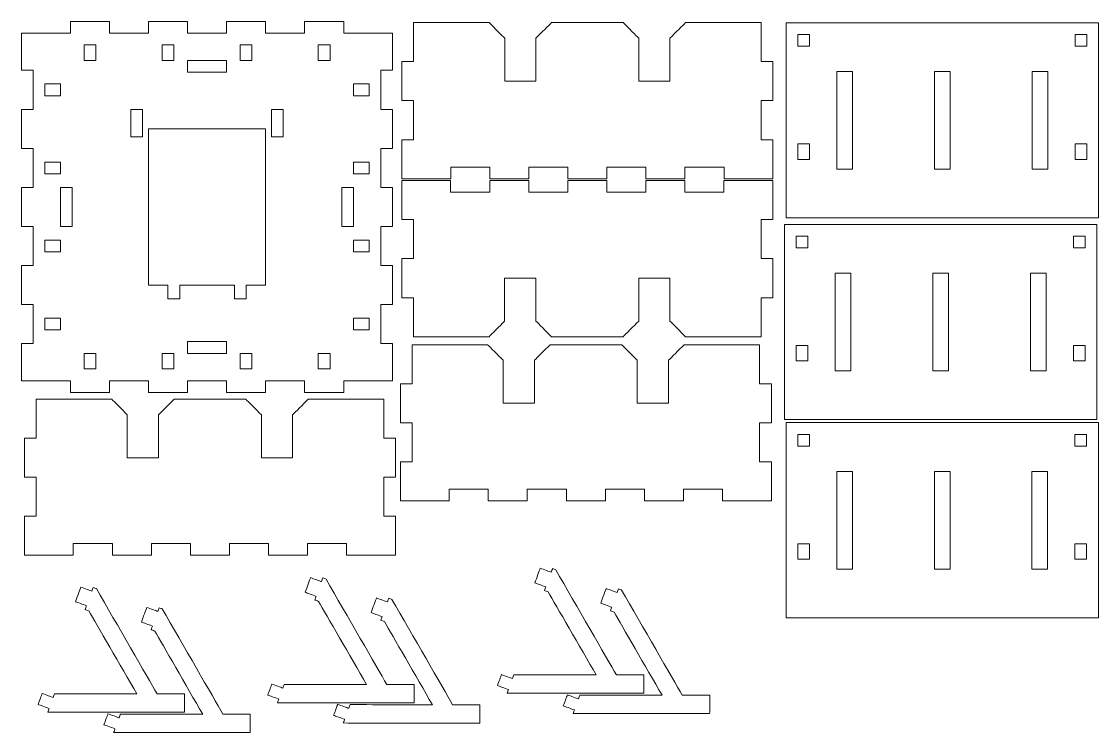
# Model space of a CAD drawing. Header units: millimetres. Extents: x -5059 to 5976, y -2595 to 3315.
# Drawn here: x -1082 to -530, y -854 to -490 of the extents above; entities that cross this region are included whole.
import ezdxf

# ---------------------------------------------------------------- set-up
doc = ezdxf.new("R2010")
doc.units = ezdxf.units.MM
doc.header["$MEASUREMENT"] = 0
doc.layers.add('Layer 1', color=7, linetype='Continuous')

msp = doc.modelspace()

# ---------------------------------------------------------------- linework, layer by layer
at = {"layer": 'Layer 1', "color": 18, "lineweight": 9}
for points in [[(-1056.7244, -495.8137), (-1056.7244, -493.8137), (-1056.7244, -490.8137), (-1056.7244, -489.8137)], [(-1036.7244, -489.8137), (-1043.3911, -489.8137), (-1053.3911, -489.8137), (-1056.7244, -489.8137)], [(-1036.7244, -489.8137), (-1036.7244, -491.8137), (-1036.7244, -494.8137), (-1036.7244, -495.8137)], [(-1016.7244, -495.8137), (-1016.7244, -493.8137), (-1016.7244, -490.8137), (-1016.7244, -489.8137)], [(-996.7244, -489.8137), (-1003.3911, -489.8137), (-1013.3911, -489.8137), (-1016.7244, -489.8137)], [(-996.7244, -489.8137), (-996.7244, -491.8137), (-996.7244, -494.8137), (-996.7244, -495.8137)], [(-976.7244, -495.8137), (-976.7244, -493.8137), (-976.7244, -490.8137), (-976.7244, -489.8137)], [(-956.7244, -489.8137), (-963.3911, -489.8137), (-973.3911, -489.8137), (-976.7244, -489.8137)], [(-956.7244, -489.8137), (-956.7244, -491.8137), (-956.7244, -494.8137), (-956.7244, -495.8137)], [(-936.7244, -495.8137), (-936.7244, -493.8137), (-936.7244, -490.8137), (-936.7244, -489.8137)], [(-916.7244, -489.8137), (-923.3911, -489.8137), (-933.3911, -489.8137), (-936.7244, -489.8137)], [(-916.7244, -489.8137), (-916.7244, -491.8137), (-916.7244, -494.8137), (-916.7244, -495.8137)], [(-880.9182, -510.3524), (-880.9182, -503.6857), (-880.9182, -493.6857), (-880.9182, -490.3524)], [(-880.9182, -490.3524), (-868.0293, -490.3524), (-848.696, -490.3524), (-842.2516, -490.3524)], [(-842.2516, -490.3524), (-839.5849, -493.0191), (-835.5849, -497.0191), (-834.2516, -498.3524)], [(-818.2516, -498.3524), (-815.5849, -495.6857), (-811.5849, -491.6857), (-810.2516, -490.3524)], [(-810.2516, -490.3524), (-798.0293, -490.3524), (-779.696, -490.3524), (-773.5849, -490.3524)], [(-773.5849, -490.3524), (-770.9182, -493.0191), (-766.9182, -497.0191), (-765.5849, -498.3524)], [(-749.5849, -498.3524), (-746.9182, -495.6857), (-742.9182, -491.6857), (-741.5849, -490.3524)], [(-741.5849, -490.3524), (-728.696, -490.3524), (-709.3627, -490.3524), (-702.9182, -490.3524)], [(-702.9182, -490.3524), (-702.9182, -497.0191), (-702.9182, -507.0191), (-702.9182, -510.3524)], [(-690.1176, -490.4278), (-636.7843, -490.4278), (-556.7843, -490.4278), (-530.1176, -490.4278)], [(-690.1176, -590.4278), (-690.1176, -557.0945), (-690.1176, -507.0945), (-690.1176, -490.4278)], [(-530.1176, -490.4278), (-530.1176, -523.7612), (-530.1176, -573.7612), (-530.1176, -590.4278)], [(-1081.7244, -495.8137), (-1073.3911, -495.8137), (-1060.8911, -495.8137), (-1056.7244, -495.8137)], [(-1081.7244, -514.8137), (-1081.7244, -508.4804), (-1081.7244, -498.9804), (-1081.7244, -495.8137)], [(-1036.7244, -495.8137), (-1030.0577, -495.8137), (-1020.0577, -495.8137), (-1016.7244, -495.8137)], [(-996.7244, -495.8137), (-990.0577, -495.8137), (-980.0577, -495.8137), (-976.7244, -495.8137)], [(-956.7244, -495.8137), (-950.0577, -495.8137), (-940.0577, -495.8137), (-936.7244, -495.8137)], [(-916.7244, -495.8137), (-908.3911, -495.8137), (-895.8911, -495.8137), (-891.7244, -495.8137)], [(-891.7244, -495.8137), (-891.7244, -502.147), (-891.7244, -511.647), (-891.7244, -514.8137)], [(-678.1176, -496.4278), (-680.1176, -496.4278), (-683.1176, -496.4278), (-684.1176, -496.4278)], [(-684.1176, -496.4278), (-684.1176, -498.4278), (-684.1176, -501.4278), (-684.1176, -502.4278)], [(-678.1176, -502.4278), (-678.1176, -500.4278), (-678.1176, -497.4278), (-678.1176, -496.4278)], [(-542.1176, -496.4278), (-542.1176, -498.4278), (-542.1176, -501.4278), (-542.1176, -502.4278)], [(-536.1176, -496.4278), (-538.1176, -496.4278), (-541.1176, -496.4278), (-542.1176, -496.4278)], [(-536.1176, -502.4278), (-536.1176, -500.4278), (-536.1176, -497.4278), (-536.1176, -496.4278)], [(-1043.7244, -501.8137), (-1045.7244, -501.8137), (-1048.7244, -501.8137), (-1049.7244, -501.8137)], [(-1049.7244, -501.8137), (-1049.7244, -504.4804), (-1049.7244, -508.4804), (-1049.7244, -509.8137)], [(-1043.7244, -509.8137), (-1043.7244, -507.147), (-1043.7244, -503.147), (-1043.7244, -501.8137)], [(-1003.7244, -501.8137), (-1005.7244, -501.8137), (-1008.7244, -501.8137), (-1009.7244, -501.8137)], [(-1009.7244, -501.8137), (-1009.7244, -504.4804), (-1009.7244, -508.4804), (-1009.7244, -509.8137)], [(-1003.7244, -509.8137), (-1003.7244, -507.147), (-1003.7244, -503.147), (-1003.7244, -501.8137)], [(-963.7244, -501.8137), (-965.7244, -501.8137), (-968.7244, -501.8137), (-969.7244, -501.8137)], [(-969.7244, -501.8137), (-969.7244, -504.4804), (-969.7244, -508.4804), (-969.7244, -509.8137)], [(-963.7244, -509.8137), (-963.7244, -507.147), (-963.7244, -503.147), (-963.7244, -501.8137)], [(-923.7244, -501.8137), (-925.7244, -501.8137), (-928.7244, -501.8137), (-929.7244, -501.8137)], [(-929.7244, -501.8137), (-929.7244, -504.4804), (-929.7244, -508.4804), (-929.7244, -509.8137)], [(-923.7244, -509.8137), (-923.7244, -507.147), (-923.7244, -503.147), (-923.7244, -501.8137)], [(-834.2516, -498.3524), (-834.2516, -505.6857), (-834.2516, -516.6857), (-834.2516, -520.3524)], [(-818.2516, -520.3524), (-818.2516, -513.0191), (-818.2516, -502.0191), (-818.2516, -498.3524)], [(-765.5849, -498.3524), (-765.5849, -505.6857), (-765.5849, -516.6857), (-765.5849, -520.3524)], [(-749.5849, -520.3524), (-749.5849, -513.0191), (-749.5849, -502.0191), (-749.5849, -498.3524)], [(-684.1176, -502.4278), (-682.1176, -502.4278), (-679.1176, -502.4278), (-678.1176, -502.4278)], [(-542.1176, -502.4278), (-540.1176, -502.4278), (-537.1176, -502.4278), (-536.1176, -502.4278)], [(-1049.7244, -509.8137), (-1047.7244, -509.8137), (-1044.7244, -509.8137), (-1043.7244, -509.8137)], [(-1009.7244, -509.8137), (-1007.7244, -509.8137), (-1004.7244, -509.8137), (-1003.7244, -509.8137)], [(-996.7244, -509.8137), (-996.7244, -511.8137), (-996.7244, -514.8137), (-996.7244, -515.8137)], [(-976.7244, -509.8137), (-983.3911, -509.8137), (-993.3911, -509.8137), (-996.7244, -509.8137)], [(-976.7244, -515.8137), (-976.7244, -513.8137), (-976.7244, -510.8137), (-976.7244, -509.8137)], [(-969.7244, -509.8137), (-967.7244, -509.8137), (-964.7244, -509.8137), (-963.7244, -509.8137)], [(-929.7244, -509.8137), (-927.7244, -509.8137), (-924.7244, -509.8137), (-923.7244, -509.8137)], [(-886.9182, -510.3524), (-884.9182, -510.3524), (-881.9182, -510.3524), (-880.9182, -510.3524)], [(-886.9182, -510.3524), (-886.9182, -517.0191), (-886.9182, -527.0191), (-886.9182, -530.3524)], [(-702.9182, -510.3524), (-700.9182, -510.3524), (-697.9182, -510.3524), (-696.9182, -510.3524)], [(-696.9182, -510.3524), (-696.9182, -517.0191), (-696.9182, -527.0191), (-696.9182, -530.3524)], [(-1075.7244, -514.8137), (-1077.7244, -514.8137), (-1080.7244, -514.8137), (-1081.7244, -514.8137)], [(-1075.7244, -534.8137), (-1075.7244, -528.147), (-1075.7244, -518.147), (-1075.7244, -514.8137)], [(-996.7244, -515.8137), (-990.0577, -515.8137), (-980.0577, -515.8137), (-976.7244, -515.8137)], [(-891.7244, -514.8137), (-893.7244, -514.8137), (-896.7244, -514.8137), (-897.7244, -514.8137)], [(-897.7244, -514.8137), (-897.7244, -521.4804), (-897.7244, -531.4804), (-897.7244, -534.8137)], [(-656.1176, -515.4278), (-658.7843, -515.4278), (-662.7843, -515.4278), (-664.1176, -515.4278)], [(-664.1176, -515.4278), (-664.1176, -532.0945), (-664.1176, -557.0945), (-664.1176, -565.4278)], [(-656.1176, -565.4278), (-656.1176, -548.7612), (-656.1176, -523.7612), (-656.1176, -515.4278)], [(-606.1176, -515.4278), (-608.7843, -515.4278), (-612.7843, -515.4278), (-614.1176, -515.4278)], [(-614.1176, -515.4278), (-614.1176, -532.0945), (-614.1176, -557.0945), (-614.1176, -565.4278)], [(-606.1176, -565.4278), (-606.1176, -548.7612), (-606.1176, -523.7612), (-606.1176, -515.4278)], [(-556.1176, -515.4278), (-558.7843, -515.4278), (-562.7843, -515.4278), (-564.1176, -515.4278)], [(-564.1176, -515.4278), (-564.1176, -532.0945), (-564.1176, -557.0945), (-564.1176, -565.4278)], [(-556.1176, -565.4278), (-556.1176, -548.7612), (-556.1176, -523.7612), (-556.1176, -515.4278)], [(-1061.7244, -521.8137), (-1064.3911, -521.8137), (-1068.3911, -521.8137), (-1069.7244, -521.8137)], [(-1069.7244, -521.8137), (-1069.7244, -523.8137), (-1069.7244, -526.8137), (-1069.7244, -527.8137)], [(-1061.7244, -527.8137), (-1061.7244, -525.8137), (-1061.7244, -522.8137), (-1061.7244, -521.8137)], [(-903.7244, -521.8137), (-906.3911, -521.8137), (-910.3911, -521.8137), (-911.7244, -521.8137)], [(-911.7244, -521.8137), (-911.7244, -523.8137), (-911.7244, -526.8137), (-911.7244, -527.8137)], [(-903.7244, -527.8137), (-903.7244, -525.8137), (-903.7244, -522.8137), (-903.7244, -521.8137)], [(-834.2516, -520.3524), (-828.9182, -520.3524), (-820.9182, -520.3524), (-818.2516, -520.3524)], [(-765.5849, -520.3524), (-760.2516, -520.3524), (-752.2516, -520.3524), (-749.5849, -520.3524)], [(-1069.7244, -527.8137), (-1067.0577, -527.8137), (-1063.0577, -527.8137), (-1061.7244, -527.8137)], [(-911.7244, -527.8137), (-909.0577, -527.8137), (-905.0577, -527.8137), (-903.7244, -527.8137)], [(-1081.7244, -534.8137), (-1079.7244, -534.8137), (-1076.7244, -534.8137), (-1075.7244, -534.8137)], [(-1081.7244, -534.8137), (-1081.7244, -541.4804), (-1081.7244, -551.4804), (-1081.7244, -554.8137)], [(-1025.7244, -534.8137), (-1025.7244, -539.4804), (-1025.7244, -546.4804), (-1025.7244, -548.8137)], [(-1019.7244, -534.8137), (-1021.7244, -534.8137), (-1024.7244, -534.8137), (-1025.7244, -534.8137)], [(-1019.7244, -548.8137), (-1019.7244, -544.147), (-1019.7244, -537.147), (-1019.7244, -534.8137)], [(-953.7244, -534.8137), (-953.7244, -539.4804), (-953.7244, -546.4804), (-953.7244, -548.8137)], [(-947.7244, -534.8137), (-949.7244, -534.8137), (-952.7244, -534.8137), (-953.7244, -534.8137)], [(-947.7244, -548.8137), (-947.7244, -544.147), (-947.7244, -537.147), (-947.7244, -534.8137)], [(-897.7244, -534.8137), (-895.7244, -534.8137), (-892.7244, -534.8137), (-891.7244, -534.8137)], [(-891.7244, -554.8137), (-891.7244, -548.147), (-891.7244, -538.147), (-891.7244, -534.8137)], [(-880.9182, -530.3524), (-882.9182, -530.3524), (-885.9182, -530.3524), (-886.9182, -530.3524)], [(-880.9182, -550.3524), (-880.9182, -543.6857), (-880.9182, -533.6857), (-880.9182, -530.3524)], [(-702.9182, -530.3524), (-702.9182, -537.0191), (-702.9182, -547.0191), (-702.9182, -550.3524)], [(-696.9182, -530.3524), (-698.9182, -530.3524), (-701.9182, -530.3524), (-702.9182, -530.3524)], [(-1016.7244, -544.8137), (-1016.7244, -571.4804), (-1016.7244, -611.4804), (-1016.7244, -624.8137)], [(-956.7244, -544.8137), (-976.7244, -544.8137), (-1006.7244, -544.8137), (-1016.7244, -544.8137)], [(-956.7244, -624.8137), (-956.7244, -598.147), (-956.7244, -558.147), (-956.7244, -544.8137)], [(-1025.7244, -548.8137), (-1023.7244, -548.8137), (-1020.7244, -548.8137), (-1019.7244, -548.8137)], [(-953.7244, -548.8137), (-951.7244, -548.8137), (-948.7244, -548.8137), (-947.7244, -548.8137)], [(-886.9182, -550.3524), (-884.9182, -550.3524), (-881.9182, -550.3524), (-880.9182, -550.3524)], [(-886.9182, -570.3524), (-886.9182, -563.6857), (-886.9182, -553.6857), (-886.9182, -550.3524)], [(-702.9182, -550.3524), (-700.9182, -550.3524), (-697.9182, -550.3524), (-696.9182, -550.3524)], [(-696.9182, -550.3524), (-696.9182, -557.0191), (-696.9182, -567.0191), (-696.9182, -570.3524)], [(-1075.7244, -554.8137), (-1077.7244, -554.8137), (-1080.7244, -554.8137), (-1081.7244, -554.8137)], [(-1075.7244, -574.8137), (-1075.7244, -568.147), (-1075.7244, -558.147), (-1075.7244, -554.8137)], [(-891.7244, -554.8137), (-893.7244, -554.8137), (-896.7244, -554.8137), (-897.7244, -554.8137)], [(-897.7244, -554.8137), (-897.7244, -561.4804), (-897.7244, -571.4804), (-897.7244, -574.8137)], [(-678.1176, -552.4278), (-680.1176, -552.4278), (-683.1176, -552.4278), (-684.1176, -552.4278)], [(-684.1176, -552.4278), (-684.1176, -555.0945), (-684.1176, -559.0945), (-684.1176, -560.4278)], [(-678.1176, -560.4278), (-678.1176, -557.7612), (-678.1176, -553.7612), (-678.1176, -552.4278)], [(-542.1176, -552.4278), (-542.1176, -555.0945), (-542.1176, -559.0945), (-542.1176, -560.4278)], [(-536.1176, -552.4278), (-538.1176, -552.4278), (-541.1176, -552.4278), (-542.1176, -552.4278)], [(-536.1176, -560.4278), (-536.1176, -557.7612), (-536.1176, -553.7612), (-536.1176, -552.4278)], [(-1061.7244, -561.8137), (-1064.3911, -561.8137), (-1068.3911, -561.8137), (-1069.7244, -561.8137)], [(-1069.7244, -561.8137), (-1069.7244, -563.8137), (-1069.7244, -566.8137), (-1069.7244, -567.8137)], [(-1061.7244, -567.8137), (-1061.7244, -565.8137), (-1061.7244, -562.8137), (-1061.7244, -561.8137)], [(-903.7244, -561.8137), (-906.3911, -561.8137), (-910.3911, -561.8137), (-911.7244, -561.8137)], [(-911.7244, -561.8137), (-911.7244, -563.8137), (-911.7244, -566.8137), (-911.7244, -567.8137)], [(-903.7244, -567.8137), (-903.7244, -565.8137), (-903.7244, -562.8137), (-903.7244, -561.8137)], [(-684.1176, -560.4278), (-682.1176, -560.4278), (-679.1176, -560.4278), (-678.1176, -560.4278)], [(-542.1176, -560.4278), (-540.1176, -560.4278), (-537.1176, -560.4278), (-536.1176, -560.4278)], [(-1069.7244, -567.8137), (-1067.0577, -567.8137), (-1063.0577, -567.8137), (-1061.7244, -567.8137)], [(-911.7244, -567.8137), (-909.0577, -567.8137), (-905.0577, -567.8137), (-903.7244, -567.8137)], [(-861.9182, -564.3524), (-861.9182, -566.3524), (-861.9182, -569.3524), (-861.9182, -570.3524)], [(-841.9182, -564.3524), (-848.5849, -564.3524), (-858.5849, -564.3524), (-861.9182, -564.3524)], [(-841.9182, -570.3524), (-841.9182, -568.3524), (-841.9182, -565.3524), (-841.9182, -564.3524)], [(-821.9182, -564.3524), (-821.9182, -566.3524), (-821.9182, -569.3524), (-821.9182, -570.3524)], [(-801.9182, -564.3524), (-808.5849, -564.3524), (-818.5849, -564.3524), (-821.9182, -564.3524)], [(-801.9182, -570.3524), (-801.9182, -568.3524), (-801.9182, -565.3524), (-801.9182, -564.3524)], [(-781.9182, -564.3524), (-781.9182, -566.3524), (-781.9182, -569.3524), (-781.9182, -570.3524)], [(-761.9182, -564.3524), (-768.5849, -564.3524), (-778.5849, -564.3524), (-781.9182, -564.3524)], [(-761.9182, -570.3524), (-761.9182, -568.3524), (-761.9182, -565.3524), (-761.9182, -564.3524)], [(-721.9182, -564.3524), (-728.5849, -564.3524), (-738.5849, -564.3524), (-741.9182, -564.3524)], [(-741.9182, -564.3524), (-741.9182, -566.3524), (-741.9182, -569.3524), (-741.9182, -570.3524)], [(-721.9182, -570.3524), (-721.9182, -568.3524), (-721.9182, -565.3524), (-721.9182, -564.3524)], [(-664.1176, -565.4278), (-661.451, -565.4278), (-657.451, -565.4278), (-656.1176, -565.4278)], [(-614.1176, -565.4278), (-611.451, -565.4278), (-607.451, -565.4278), (-606.1176, -565.4278)], [(-564.1176, -565.4278), (-561.451, -565.4278), (-557.451, -565.4278), (-556.1176, -565.4278)], [(-886.9323, -591.2972), (-886.9323, -584.6305), (-886.9323, -574.6305), (-886.9323, -571.2972)], [(-886.9323, -571.2972), (-878.599, -571.2972), (-866.099, -571.2972), (-861.9323, -571.2972)], [(-861.9182, -570.3524), (-870.2516, -570.3524), (-882.7516, -570.3524), (-886.9182, -570.3524)], [(-861.9323, -571.2972), (-861.9323, -573.2972), (-861.9323, -576.2972), (-861.9323, -577.2972)], [(-841.9323, -577.2972), (-841.9323, -575.2972), (-841.9323, -572.2972), (-841.9323, -571.2972)], [(-841.9323, -571.2972), (-835.2656, -571.2972), (-825.2656, -571.2972), (-821.9323, -571.2972)], [(-821.9182, -570.3524), (-828.5849, -570.3524), (-838.5849, -570.3524), (-841.9182, -570.3524)], [(-821.9323, -571.2972), (-821.9323, -573.2972), (-821.9323, -576.2972), (-821.9323, -577.2972)], [(-801.9323, -577.2972), (-801.9323, -575.2972), (-801.9323, -572.2972), (-801.9323, -571.2972)], [(-801.9323, -571.2972), (-795.2656, -571.2972), (-785.2656, -571.2972), (-781.9323, -571.2972)], [(-781.9182, -570.3524), (-788.5849, -570.3524), (-798.5849, -570.3524), (-801.9182, -570.3524)], [(-781.9323, -571.2972), (-781.9323, -573.2972), (-781.9323, -576.2972), (-781.9323, -577.2972)], [(-761.9323, -577.2972), (-761.9323, -575.2972), (-761.9323, -572.2972), (-761.9323, -571.2972)], [(-761.9323, -571.2972), (-755.2656, -571.2972), (-745.2656, -571.2972), (-741.9323, -571.2972)], [(-741.9182, -570.3524), (-748.5849, -570.3524), (-758.5849, -570.3524), (-761.9182, -570.3524)], [(-741.9323, -571.2972), (-741.9323, -573.2972), (-741.9323, -576.2972), (-741.9323, -577.2972)], [(-721.9323, -577.2972), (-721.9323, -575.2972), (-721.9323, -572.2972), (-721.9323, -571.2972)], [(-721.9323, -571.2972), (-713.599, -571.2972), (-701.099, -571.2972), (-696.9323, -571.2972)], [(-696.9182, -570.3524), (-705.2516, -570.3524), (-717.7516, -570.3524), (-721.9182, -570.3524)], [(-696.9323, -571.2972), (-696.9323, -577.9639), (-696.9323, -587.9639), (-696.9323, -591.2972)], [(-1081.7244, -574.8137), (-1079.7244, -574.8137), (-1076.7244, -574.8137), (-1075.7244, -574.8137)], [(-1081.7244, -574.8137), (-1081.7244, -581.4804), (-1081.7244, -591.4804), (-1081.7244, -594.8137)], [(-1061.7244, -574.8137), (-1061.7244, -581.4804), (-1061.7244, -591.4804), (-1061.7244, -594.8137)], [(-1055.7244, -574.8137), (-1057.7244, -574.8137), (-1060.7244, -574.8137), (-1061.7244, -574.8137)], [(-1055.7244, -594.8137), (-1055.7244, -588.147), (-1055.7244, -578.147), (-1055.7244, -574.8137)], [(-917.7244, -574.8137), (-917.7244, -581.4804), (-917.7244, -591.4804), (-917.7244, -594.8137)], [(-911.7244, -574.8137), (-913.7244, -574.8137), (-916.7244, -574.8137), (-917.7244, -574.8137)], [(-911.7244, -594.8137), (-911.7244, -588.147), (-911.7244, -578.147), (-911.7244, -574.8137)], [(-897.7244, -574.8137), (-895.7244, -574.8137), (-892.7244, -574.8137), (-891.7244, -574.8137)], [(-891.7244, -594.8137), (-891.7244, -588.147), (-891.7244, -578.147), (-891.7244, -574.8137)], [(-861.9323, -577.2972), (-855.2656, -577.2972), (-845.2656, -577.2972), (-841.9323, -577.2972)], [(-821.9323, -577.2972), (-815.2656, -577.2972), (-805.2656, -577.2972), (-801.9323, -577.2972)], [(-781.9323, -577.2972), (-775.2656, -577.2972), (-765.2656, -577.2972), (-761.9323, -577.2972)], [(-741.9323, -577.2972), (-735.2656, -577.2972), (-725.2656, -577.2972), (-721.9323, -577.2972)], [(-1075.7244, -594.8137), (-1077.7244, -594.8137), (-1080.7244, -594.8137), (-1081.7244, -594.8137)], [(-1075.7244, -614.8137), (-1075.7244, -608.147), (-1075.7244, -598.147), (-1075.7244, -594.8137)], [(-1061.7244, -594.8137), (-1059.7244, -594.8137), (-1056.7244, -594.8137), (-1055.7244, -594.8137)], [(-917.7244, -594.8137), (-915.7244, -594.8137), (-912.7244, -594.8137), (-911.7244, -594.8137)], [(-891.7244, -594.8137), (-893.7244, -594.8137), (-896.7244, -594.8137), (-897.7244, -594.8137)], [(-897.7244, -594.8137), (-897.7244, -601.4804), (-897.7244, -611.4804), (-897.7244, -614.8137)], [(-880.9323, -591.2972), (-882.9323, -591.2972), (-885.9323, -591.2972), (-886.9323, -591.2972)], [(-880.9323, -611.2972), (-880.9323, -604.6305), (-880.9323, -594.6305), (-880.9323, -591.2972)], [(-702.9323, -591.2972), (-702.9323, -597.9639), (-702.9323, -607.9639), (-702.9323, -611.2972)], [(-696.9323, -591.2972), (-698.9323, -591.2972), (-701.9323, -591.2972), (-702.9323, -591.2972)], [(-690.9639, -593.7208), (-637.6306, -593.7208), (-557.6306, -593.7208), (-530.9639, -593.7208)], [(-690.9639, -693.7208), (-690.9639, -660.3875), (-690.9639, -610.3875), (-690.9639, -593.7208)], [(-530.1176, -590.4278), (-583.451, -590.4278), (-663.451, -590.4278), (-690.1176, -590.4278)], [(-530.9639, -593.7208), (-530.9639, -627.0542), (-530.9639, -677.0542), (-530.9639, -693.7208)], [(-678.9639, -599.7208), (-680.9639, -599.7208), (-683.9639, -599.7208), (-684.9639, -599.7208)], [(-684.9639, -599.7208), (-684.9639, -601.7208), (-684.9639, -604.7208), (-684.9639, -605.7208)], [(-678.9639, -605.7208), (-678.9639, -603.7208), (-678.9639, -600.7208), (-678.9639, -599.7208)], [(-542.9639, -599.7208), (-542.9639, -601.7208), (-542.9639, -604.7208), (-542.9639, -605.7208)], [(-536.9639, -599.7208), (-538.9639, -599.7208), (-541.9639, -599.7208), (-542.9639, -599.7208)], [(-536.9639, -605.7208), (-536.9639, -603.7208), (-536.9639, -600.7208), (-536.9639, -599.7208)], [(-1061.7244, -601.8137), (-1064.3911, -601.8137), (-1068.3911, -601.8137), (-1069.7244, -601.8137)], [(-1069.7244, -601.8137), (-1069.7244, -603.8137), (-1069.7244, -606.8137), (-1069.7244, -607.8137)], [(-1061.7244, -607.8137), (-1061.7244, -605.8137), (-1061.7244, -602.8137), (-1061.7244, -601.8137)], [(-903.7244, -601.8137), (-906.3911, -601.8137), (-910.3911, -601.8137), (-911.7244, -601.8137)], [(-911.7244, -601.8137), (-911.7244, -603.8137), (-911.7244, -606.8137), (-911.7244, -607.8137)], [(-903.7244, -607.8137), (-903.7244, -605.8137), (-903.7244, -602.8137), (-903.7244, -601.8137)], [(-684.9639, -605.7208), (-682.9639, -605.7208), (-679.9639, -605.7208), (-678.9639, -605.7208)], [(-542.9639, -605.7208), (-540.9639, -605.7208), (-537.9639, -605.7208), (-536.9639, -605.7208)], [(-1069.7244, -607.8137), (-1067.0577, -607.8137), (-1063.0577, -607.8137), (-1061.7244, -607.8137)], [(-911.7244, -607.8137), (-909.0577, -607.8137), (-905.0577, -607.8137), (-903.7244, -607.8137)], [(-886.9323, -611.2972), (-884.9323, -611.2972), (-881.9323, -611.2972), (-880.9323, -611.2972)], [(-886.9323, -631.2972), (-886.9323, -624.6305), (-886.9323, -614.6305), (-886.9323, -611.2972)], [(-702.9323, -611.2972), (-700.9323, -611.2972), (-697.9323, -611.2972), (-696.9323, -611.2972)], [(-696.9323, -631.2972), (-696.9323, -624.6305), (-696.9323, -614.6305), (-696.9323, -611.2972)], [(-1081.7244, -614.8137), (-1079.7244, -614.8137), (-1076.7244, -614.8137), (-1075.7244, -614.8137)], [(-1081.7244, -614.8137), (-1081.7244, -621.4804), (-1081.7244, -631.4804), (-1081.7244, -634.8137)], [(-897.7244, -614.8137), (-895.7244, -614.8137), (-892.7244, -614.8137), (-891.7244, -614.8137)], [(-891.7244, -634.8137), (-891.7244, -628.147), (-891.7244, -618.147), (-891.7244, -614.8137)], [(-834.2656, -621.2972), (-834.2656, -628.6305), (-834.2656, -639.6305), (-834.2656, -643.2972)], [(-818.2656, -621.2972), (-823.599, -621.2972), (-831.599, -621.2972), (-834.2656, -621.2972)], [(-818.2656, -643.2972), (-818.2656, -635.9639), (-818.2656, -624.9639), (-818.2656, -621.2972)], [(-765.599, -621.2972), (-765.599, -628.6305), (-765.599, -639.6305), (-765.599, -643.2972)], [(-749.599, -621.2972), (-754.9323, -621.2972), (-762.9323, -621.2972), (-765.599, -621.2972)], [(-749.599, -643.2972), (-749.599, -635.9639), (-749.599, -624.9639), (-749.599, -621.2972)], [(-656.9639, -618.7208), (-659.6306, -618.7208), (-663.6306, -618.7208), (-664.9639, -618.7208)], [(-664.9639, -618.7208), (-664.9639, -635.3875), (-664.9639, -660.3875), (-664.9639, -668.7208)], [(-656.9639, -668.7208), (-656.9639, -652.0542), (-656.9639, -627.0542), (-656.9639, -618.7208)], [(-606.9639, -618.7208), (-609.6306, -618.7208), (-613.6306, -618.7208), (-614.9639, -618.7208)], [(-614.9639, -618.7208), (-614.9639, -635.3875), (-614.9639, -660.3875), (-614.9639, -668.7208)], [(-606.9639, -668.7208), (-606.9639, -652.0542), (-606.9639, -627.0542), (-606.9639, -618.7208)], [(-556.9639, -618.7208), (-559.6306, -618.7208), (-563.6306, -618.7208), (-564.9639, -618.7208)], [(-564.9639, -618.7208), (-564.9639, -635.3875), (-564.9639, -660.3875), (-564.9639, -668.7208)], [(-556.9639, -668.7208), (-556.9639, -652.0542), (-556.9639, -627.0542), (-556.9639, -618.7208)], [(-1016.7244, -624.8137), (-1013.3911, -624.8137), (-1008.3911, -624.8137), (-1006.7244, -624.8137)], [(-1006.7244, -624.8137), (-1006.7244, -627.147), (-1006.7244, -630.647), (-1006.7244, -631.8137)], [(-1000.7244, -631.8137), (-1000.7244, -629.4804), (-1000.7244, -625.9804), (-1000.7244, -624.8137)], [(-1000.7244, -624.8137), (-991.3911, -624.8137), (-977.3911, -624.8137), (-972.7244, -624.8137)], [(-972.7244, -624.8137), (-972.7244, -627.147), (-972.7244, -630.647), (-972.7244, -631.8137)], [(-966.7244, -631.8137), (-966.7244, -629.4804), (-966.7244, -625.9804), (-966.7244, -624.8137)], [(-966.7244, -624.8137), (-963.3911, -624.8137), (-958.3911, -624.8137), (-956.7244, -624.8137)], [(-1006.7244, -631.8137), (-1004.7244, -631.8137), (-1001.7244, -631.8137), (-1000.7244, -631.8137)], [(-972.7244, -631.8137), (-970.7244, -631.8137), (-967.7244, -631.8137), (-966.7244, -631.8137)], [(-880.9323, -631.2972), (-882.9323, -631.2972), (-885.9323, -631.2972), (-886.9323, -631.2972)], [(-880.9323, -651.2972), (-880.9323, -644.6305), (-880.9323, -634.6305), (-880.9323, -631.2972)], [(-702.9323, -631.2972), (-702.9323, -637.9639), (-702.9323, -647.9639), (-702.9323, -651.2972)], [(-696.9323, -631.2972), (-698.9323, -631.2972), (-701.9323, -631.2972), (-702.9323, -631.2972)], [(-1075.7244, -634.8137), (-1077.7244, -634.8137), (-1080.7244, -634.8137), (-1081.7244, -634.8137)], [(-1075.7244, -654.8137), (-1075.7244, -648.147), (-1075.7244, -638.147), (-1075.7244, -634.8137)], [(-891.7244, -634.8137), (-893.7244, -634.8137), (-896.7244, -634.8137), (-897.7244, -634.8137)], [(-897.7244, -634.8137), (-897.7244, -641.4804), (-897.7244, -651.4804), (-897.7244, -654.8137)], [(-1061.7244, -641.8137), (-1064.3911, -641.8137), (-1068.3911, -641.8137), (-1069.7244, -641.8137)], [(-1069.7244, -641.8137), (-1069.7244, -643.8137), (-1069.7244, -646.8137), (-1069.7244, -647.8137)], [(-1061.7244, -647.8137), (-1061.7244, -645.8137), (-1061.7244, -642.8137), (-1061.7244, -641.8137)], [(-903.7244, -641.8137), (-906.3911, -641.8137), (-910.3911, -641.8137), (-911.7244, -641.8137)], [(-911.7244, -641.8137), (-911.7244, -643.8137), (-911.7244, -646.8137), (-911.7244, -647.8137)], [(-903.7244, -647.8137), (-903.7244, -645.8137), (-903.7244, -642.8137), (-903.7244, -641.8137)], [(-834.2656, -643.2972), (-836.9323, -645.9639), (-840.9323, -649.9639), (-842.2656, -651.2972)], [(-810.2656, -651.2972), (-812.9323, -648.6305), (-816.9323, -644.6305), (-818.2656, -643.2972)], [(-765.599, -643.2972), (-768.2656, -645.9639), (-772.2656, -649.9639), (-773.599, -651.2972)], [(-741.599, -651.2972), (-744.2656, -648.6305), (-748.2656, -644.6305), (-749.599, -643.2972)], [(-1069.7244, -647.8137), (-1067.0577, -647.8137), (-1063.0577, -647.8137), (-1061.7244, -647.8137)], [(-911.7244, -647.8137), (-909.0577, -647.8137), (-905.0577, -647.8137), (-903.7244, -647.8137)], [(-1081.7244, -654.8137), (-1079.7244, -654.8137), (-1076.7244, -654.8137), (-1075.7244, -654.8137)], [(-1081.7244, -654.8137), (-1081.7244, -661.147), (-1081.7244, -670.647), (-1081.7244, -673.8137)], [(-996.7244, -653.8137), (-996.7244, -655.8137), (-996.7244, -658.8137), (-996.7244, -659.8137)], [(-976.7244, -653.8137), (-983.3911, -653.8137), (-993.3911, -653.8137), (-996.7244, -653.8137)], [(-976.7244, -659.8137), (-976.7244, -657.8137), (-976.7244, -654.8137), (-976.7244, -653.8137)], [(-897.7244, -654.8137), (-895.7244, -654.8137), (-892.7244, -654.8137), (-891.7244, -654.8137)], [(-891.7244, -673.8137), (-891.7244, -667.4804), (-891.7244, -657.9804), (-891.7244, -654.8137)], [(-881.6648, -655.3828), (-881.6648, -662.0494), (-881.6648, -672.0494), (-881.6648, -675.3828)], [(-842.9982, -655.3828), (-855.887, -655.3828), (-875.2204, -655.3828), (-881.6648, -655.3828)], [(-842.2656, -651.2972), (-855.1545, -651.2972), (-874.4878, -651.2972), (-880.9323, -651.2972)], [(-834.9982, -663.3828), (-837.6648, -660.7161), (-841.6648, -656.7161), (-842.9982, -655.3828)], [(-810.9982, -655.3828), (-813.6648, -658.0494), (-817.6648, -662.0494), (-818.9982, -663.3828)], [(-774.3315, -655.3828), (-786.5537, -655.3828), (-804.887, -655.3828), (-810.9982, -655.3828)], [(-773.599, -651.2972), (-785.8212, -651.2972), (-804.1545, -651.2972), (-810.2656, -651.2972)], [(-766.3315, -663.3828), (-768.9982, -660.7161), (-772.9982, -656.7161), (-774.3315, -655.3828)], [(-742.3315, -655.3828), (-744.9982, -658.0494), (-748.9982, -662.0494), (-750.3315, -663.3828)], [(-703.6648, -655.3828), (-716.5537, -655.3828), (-735.887, -655.3828), (-742.3315, -655.3828)], [(-702.9323, -651.2972), (-715.8212, -651.2972), (-735.1545, -651.2972), (-741.599, -651.2972)], [(-703.6648, -675.3828), (-703.6648, -668.7161), (-703.6648, -658.7161), (-703.6648, -655.3828)], [(-678.9639, -655.7208), (-680.9639, -655.7208), (-683.9639, -655.7208), (-684.9639, -655.7208)], [(-684.9639, -655.7208), (-684.9639, -658.3875), (-684.9639, -662.3875), (-684.9639, -663.7208)], [(-678.9639, -663.7208), (-678.9639, -661.0542), (-678.9639, -657.0542), (-678.9639, -655.7208)], [(-542.9639, -655.7208), (-542.9639, -658.3875), (-542.9639, -662.3875), (-542.9639, -663.7208)], [(-536.9639, -655.7208), (-538.9639, -655.7208), (-541.9639, -655.7208), (-542.9639, -655.7208)], [(-536.9639, -663.7208), (-536.9639, -661.0542), (-536.9639, -657.0542), (-536.9639, -655.7208)], [(-1043.7244, -659.8137), (-1045.7244, -659.8137), (-1048.7244, -659.8137), (-1049.7244, -659.8137)], [(-1049.7244, -659.8137), (-1049.7244, -662.4804), (-1049.7244, -666.4804), (-1049.7244, -667.8137)], [(-1043.7244, -667.8137), (-1043.7244, -665.147), (-1043.7244, -661.147), (-1043.7244, -659.8137)], [(-1003.7244, -659.8137), (-1005.7244, -659.8137), (-1008.7244, -659.8137), (-1009.7244, -659.8137)], [(-1009.7244, -659.8137), (-1009.7244, -662.4804), (-1009.7244, -666.4804), (-1009.7244, -667.8137)], [(-1003.7244, -667.8137), (-1003.7244, -665.147), (-1003.7244, -661.147), (-1003.7244, -659.8137)], [(-996.7244, -659.8137), (-990.0577, -659.8137), (-980.0577, -659.8137), (-976.7244, -659.8137)], [(-963.7244, -659.8137), (-965.7244, -659.8137), (-968.7244, -659.8137), (-969.7244, -659.8137)], [(-969.7244, -659.8137), (-969.7244, -662.4804), (-969.7244, -666.4804), (-969.7244, -667.8137)], [(-963.7244, -667.8137), (-963.7244, -665.147), (-963.7244, -661.147), (-963.7244, -659.8137)], [(-923.7244, -659.8137), (-925.7244, -659.8137), (-928.7244, -659.8137), (-929.7244, -659.8137)], [(-929.7244, -659.8137), (-929.7244, -662.4804), (-929.7244, -666.4804), (-929.7244, -667.8137)], [(-923.7244, -667.8137), (-923.7244, -665.147), (-923.7244, -661.147), (-923.7244, -659.8137)], [(-834.9982, -685.3828), (-834.9982, -678.0494), (-834.9982, -667.0494), (-834.9982, -663.3828)], [(-818.9982, -663.3828), (-818.9982, -670.7161), (-818.9982, -681.7161), (-818.9982, -685.3828)], [(-766.3315, -685.3828), (-766.3315, -678.0494), (-766.3315, -667.0494), (-766.3315, -663.3828)], [(-750.3315, -663.3828), (-750.3315, -670.7161), (-750.3315, -681.7161), (-750.3315, -685.3828)], [(-684.9639, -663.7208), (-682.9639, -663.7208), (-679.9639, -663.7208), (-678.9639, -663.7208)], [(-542.9639, -663.7208), (-540.9639, -663.7208), (-537.9639, -663.7208), (-536.9639, -663.7208)], [(-1049.7244, -667.8137), (-1047.7244, -667.8137), (-1044.7244, -667.8137), (-1043.7244, -667.8137)], [(-1009.7244, -667.8137), (-1007.7244, -667.8137), (-1004.7244, -667.8137), (-1003.7244, -667.8137)], [(-969.7244, -667.8137), (-967.7244, -667.8137), (-964.7244, -667.8137), (-963.7244, -667.8137)], [(-929.7244, -667.8137), (-927.7244, -667.8137), (-924.7244, -667.8137), (-923.7244, -667.8137)], [(-664.9639, -668.7208), (-662.2973, -668.7208), (-658.2973, -668.7208), (-656.9639, -668.7208)], [(-614.9639, -668.7208), (-612.2973, -668.7208), (-608.2973, -668.7208), (-606.9639, -668.7208)], [(-564.9639, -668.7208), (-562.2973, -668.7208), (-558.2973, -668.7208), (-556.9639, -668.7208)], [(-1056.7244, -673.8137), (-1065.0577, -673.8137), (-1077.5577, -673.8137), (-1081.7244, -673.8137)], [(-1056.7244, -679.8137), (-1056.7244, -677.8137), (-1056.7244, -674.8137), (-1056.7244, -673.8137)], [(-1036.7244, -673.8137), (-1036.7244, -675.8137), (-1036.7244, -678.8137), (-1036.7244, -679.8137)], [(-1016.7244, -673.8137), (-1023.3911, -673.8137), (-1033.3911, -673.8137), (-1036.7244, -673.8137)], [(-1016.7244, -679.8137), (-1016.7244, -677.8137), (-1016.7244, -674.8137), (-1016.7244, -673.8137)], [(-996.7244, -673.8137), (-996.7244, -675.8137), (-996.7244, -678.8137), (-996.7244, -679.8137)], [(-976.7244, -673.8137), (-983.3911, -673.8137), (-993.3911, -673.8137), (-996.7244, -673.8137)], [(-976.7244, -679.8137), (-976.7244, -677.8137), (-976.7244, -674.8137), (-976.7244, -673.8137)], [(-956.7244, -673.8137), (-956.7244, -675.8137), (-956.7244, -678.8137), (-956.7244, -679.8137)], [(-936.7244, -673.8137), (-943.3911, -673.8137), (-953.3911, -673.8137), (-956.7244, -673.8137)], [(-936.7244, -679.8137), (-936.7244, -677.8137), (-936.7244, -674.8137), (-936.7244, -673.8137)], [(-891.7244, -673.8137), (-900.0577, -673.8137), (-912.5577, -673.8137), (-916.7244, -673.8137)], [(-916.7244, -673.8137), (-916.7244, -675.8137), (-916.7244, -678.8137), (-916.7244, -679.8137)], [(-881.6648, -675.3828), (-883.6648, -675.3828), (-886.6648, -675.3828), (-887.6648, -675.3828)], [(-887.6648, -675.3828), (-887.6648, -682.0494), (-887.6648, -692.0494), (-887.6648, -695.3828)], [(-697.6648, -675.3828), (-699.6648, -675.3828), (-702.6648, -675.3828), (-703.6648, -675.3828)], [(-697.6648, -675.3828), (-697.6648, -682.0494), (-697.6648, -692.0494), (-697.6648, -695.3828)], [(-1074.2073, -683.2834), (-1074.2073, -689.95), (-1074.2073, -699.95), (-1074.2073, -703.2834)], [(-1035.5406, -683.2834), (-1048.4295, -683.2834), (-1067.7629, -683.2834), (-1074.2073, -683.2834)], [(-1056.7244, -679.8137), (-1050.0577, -679.8137), (-1040.0577, -679.8137), (-1036.7244, -679.8137)], [(-1027.5406, -691.2834), (-1030.2073, -688.6167), (-1034.2073, -684.6167), (-1035.5406, -683.2834)], [(-1016.7244, -679.8137), (-1010.0577, -679.8137), (-1000.0577, -679.8137), (-996.7244, -679.8137)], [(-1003.5406, -683.2834), (-1006.2073, -685.95), (-1010.2073, -689.95), (-1011.5406, -691.2834)], [(-966.874, -683.2834), (-979.0962, -683.2834), (-997.4295, -683.2834), (-1003.5406, -683.2834)], [(-976.7244, -679.8137), (-970.0577, -679.8137), (-960.0577, -679.8137), (-956.7244, -679.8137)], [(-958.874, -691.2834), (-961.5406, -688.6167), (-965.5406, -684.6167), (-966.874, -683.2834)], [(-934.874, -683.2834), (-937.5406, -685.95), (-941.5406, -689.95), (-942.874, -691.2834)], [(-916.7244, -679.8137), (-923.3911, -679.8137), (-933.3911, -679.8137), (-936.7244, -679.8137)], [(-896.2073, -683.2834), (-909.0962, -683.2834), (-928.4295, -683.2834), (-934.874, -683.2834)], [(-896.2073, -703.2834), (-896.2073, -696.6167), (-896.2073, -686.6167), (-896.2073, -683.2834)], [(-818.9982, -685.3828), (-824.3315, -685.3828), (-832.3315, -685.3828), (-834.9982, -685.3828)], [(-750.3315, -685.3828), (-755.6648, -685.3828), (-763.6648, -685.3828), (-766.3315, -685.3828)], [(-1027.5406, -713.2834), (-1027.5406, -705.95), (-1027.5406, -694.95), (-1027.5406, -691.2834)], [(-1011.5406, -691.2834), (-1011.5406, -698.6167), (-1011.5406, -709.6167), (-1011.5406, -713.2834)], [(-958.874, -713.2834), (-958.874, -705.95), (-958.874, -694.95), (-958.874, -691.2834)], [(-942.874, -691.2834), (-942.874, -698.6167), (-942.874, -709.6167), (-942.874, -713.2834)], [(-530.9639, -693.7208), (-584.2973, -693.7208), (-664.2973, -693.7208), (-690.9639, -693.7208)], [(-887.6648, -695.3828), (-885.6648, -695.3828), (-882.6648, -695.3828), (-881.6648, -695.3828)], [(-881.6648, -695.3828), (-881.6648, -702.0494), (-881.6648, -712.0494), (-881.6648, -715.3828)], [(-703.6648, -695.3828), (-701.6648, -695.3828), (-698.6648, -695.3828), (-697.6648, -695.3828)], [(-703.6648, -715.3828), (-703.6648, -708.7161), (-703.6648, -698.7161), (-703.6648, -695.3828)], [(-690.1602, -695.3203), (-636.8269, -695.3203), (-556.8269, -695.3203), (-530.1602, -695.3203)], [(-690.1602, -795.3203), (-690.1602, -761.987), (-690.1602, -711.987), (-690.1602, -695.3203)], [(-530.1602, -695.3203), (-530.1602, -728.6537), (-530.1602, -778.6537), (-530.1602, -795.3203)], [(-1074.2073, -703.2834), (-1076.2073, -703.2834), (-1079.2073, -703.2834), (-1080.2073, -703.2834)], [(-1080.2073, -703.2834), (-1080.2073, -709.95), (-1080.2073, -719.95), (-1080.2073, -723.2834)], [(-890.2073, -703.2834), (-892.2073, -703.2834), (-895.2073, -703.2834), (-896.2073, -703.2834)], [(-890.2073, -703.2834), (-890.2073, -709.95), (-890.2073, -719.95), (-890.2073, -723.2834)], [(-678.1602, -701.3203), (-680.1602, -701.3203), (-683.1602, -701.3203), (-684.1602, -701.3203)], [(-684.1602, -701.3203), (-684.1602, -703.3203), (-684.1602, -706.3203), (-684.1602, -707.3203)], [(-678.1602, -707.3203), (-678.1602, -705.3203), (-678.1602, -702.3203), (-678.1602, -701.3203)], [(-542.1602, -701.3203), (-542.1602, -703.3203), (-542.1602, -706.3203), (-542.1602, -707.3203)], [(-536.1602, -701.3203), (-538.1602, -701.3203), (-541.1602, -701.3203), (-542.1602, -701.3203)], [(-536.1602, -707.3203), (-536.1602, -705.3203), (-536.1602, -702.3203), (-536.1602, -701.3203)], [(-684.1602, -707.3203), (-682.1602, -707.3203), (-679.1602, -707.3203), (-678.1602, -707.3203)], [(-542.1602, -707.3203), (-540.1602, -707.3203), (-537.1602, -707.3203), (-536.1602, -707.3203)], [(-1011.5406, -713.2834), (-1016.874, -713.2834), (-1024.874, -713.2834), (-1027.5406, -713.2834)], [(-942.874, -713.2834), (-948.2073, -713.2834), (-956.2073, -713.2834), (-958.874, -713.2834)], [(-881.6648, -715.3828), (-883.6648, -715.3828), (-886.6648, -715.3828), (-887.6648, -715.3828)], [(-887.6648, -715.3828), (-887.6648, -722.0494), (-887.6648, -732.0494), (-887.6648, -735.3828)], [(-697.6648, -715.3828), (-699.6648, -715.3828), (-702.6648, -715.3828), (-703.6648, -715.3828)], [(-697.6648, -735.3828), (-697.6648, -728.7161), (-697.6648, -718.7161), (-697.6648, -715.3828)], [(-656.1602, -720.3203), (-658.8269, -720.3203), (-662.8269, -720.3203), (-664.1602, -720.3203)], [(-664.1602, -720.3203), (-664.1602, -736.987), (-664.1602, -761.987), (-664.1602, -770.3203)], [(-656.1602, -770.3203), (-656.1602, -753.6537), (-656.1602, -728.6537), (-656.1602, -720.3203)], [(-606.1602, -720.3203), (-608.8269, -720.3203), (-612.8269, -720.3203), (-614.1602, -720.3203)], [(-614.1602, -720.3203), (-614.1602, -736.987), (-614.1602, -761.987), (-614.1602, -770.3203)], [(-606.1602, -770.3203), (-606.1602, -753.6537), (-606.1602, -728.6537), (-606.1602, -720.3203)], [(-556.1602, -720.3203), (-558.8269, -720.3203), (-562.8269, -720.3203), (-564.1602, -720.3203)], [(-564.1602, -720.3203), (-564.1602, -736.987), (-564.1602, -761.987), (-564.1602, -770.3203)], [(-556.1602, -770.3203), (-556.1602, -753.6537), (-556.1602, -728.6537), (-556.1602, -720.3203)], [(-1080.2073, -723.2834), (-1078.2073, -723.2834), (-1075.2073, -723.2834), (-1074.2073, -723.2834)], [(-1074.2073, -723.2834), (-1074.2073, -729.95), (-1074.2073, -739.95), (-1074.2073, -743.2834)], [(-896.2073, -723.2834), (-894.2073, -723.2834), (-891.2073, -723.2834), (-890.2073, -723.2834)], [(-896.2073, -743.2834), (-896.2073, -736.6167), (-896.2073, -726.6167), (-896.2073, -723.2834)], [(-862.6648, -729.3828), (-855.9982, -729.3828), (-845.9982, -729.3828), (-842.6648, -729.3828)], [(-862.6648, -735.3828), (-862.6648, -733.3828), (-862.6648, -730.3828), (-862.6648, -729.3828)], [(-842.6648, -729.3828), (-842.6648, -731.3828), (-842.6648, -734.3828), (-842.6648, -735.3828)], [(-822.6648, -729.3828), (-815.9982, -729.3828), (-805.9982, -729.3828), (-802.6648, -729.3828)], [(-822.6648, -735.3828), (-822.6648, -733.3828), (-822.6648, -730.3828), (-822.6648, -729.3828)], [(-802.6648, -729.3828), (-802.6648, -731.3828), (-802.6648, -734.3828), (-802.6648, -735.3828)], [(-782.6648, -729.3828), (-775.9982, -729.3828), (-765.9982, -729.3828), (-762.6648, -729.3828)], [(-782.6648, -735.3828), (-782.6648, -733.3828), (-782.6648, -730.3828), (-782.6648, -729.3828)], [(-762.6648, -729.3828), (-762.6648, -731.3828), (-762.6648, -734.3828), (-762.6648, -735.3828)], [(-742.6648, -729.3828), (-735.9982, -729.3828), (-725.9982, -729.3828), (-722.6648, -729.3828)], [(-742.6648, -735.3828), (-742.6648, -733.3828), (-742.6648, -730.3828), (-742.6648, -729.3828)], [(-722.6648, -729.3828), (-722.6648, -731.3828), (-722.6648, -734.3828), (-722.6648, -735.3828)], [(-887.6648, -735.3828), (-879.3315, -735.3828), (-866.8315, -735.3828), (-862.6648, -735.3828)], [(-842.6648, -735.3828), (-835.9982, -735.3828), (-825.9982, -735.3828), (-822.6648, -735.3828)], [(-802.6648, -735.3828), (-795.9982, -735.3828), (-785.9982, -735.3828), (-782.6648, -735.3828)], [(-762.6648, -735.3828), (-755.9982, -735.3828), (-745.9982, -735.3828), (-742.6648, -735.3828)], [(-722.6648, -735.3828), (-714.3315, -735.3828), (-701.8315, -735.3828), (-697.6648, -735.3828)], [(-1074.2073, -743.2834), (-1076.2073, -743.2834), (-1079.2073, -743.2834), (-1080.2073, -743.2834)], [(-1080.2073, -743.2834), (-1080.2073, -749.95), (-1080.2073, -759.95), (-1080.2073, -763.2834)], [(-890.2073, -743.2834), (-892.2073, -743.2834), (-895.2073, -743.2834), (-896.2073, -743.2834)], [(-890.2073, -763.2834), (-890.2073, -756.6167), (-890.2073, -746.6167), (-890.2073, -743.2834)], [(-1055.2073, -757.2834), (-1048.5406, -757.2834), (-1038.5406, -757.2834), (-1035.2073, -757.2834)], [(-1055.2073, -763.2834), (-1055.2073, -761.2834), (-1055.2073, -758.2834), (-1055.2073, -757.2834)], [(-1035.2073, -757.2834), (-1035.2073, -759.2834), (-1035.2073, -762.2834), (-1035.2073, -763.2834)], [(-1015.2073, -757.2834), (-1008.5406, -757.2834), (-998.5406, -757.2834), (-995.2073, -757.2834)], [(-1015.2073, -763.2834), (-1015.2073, -761.2834), (-1015.2073, -758.2834), (-1015.2073, -757.2834)], [(-995.2073, -757.2834), (-995.2073, -759.2834), (-995.2073, -762.2834), (-995.2073, -763.2834)], [(-975.2073, -757.2834), (-968.5406, -757.2834), (-958.5406, -757.2834), (-955.2073, -757.2834)], [(-975.2073, -763.2834), (-975.2073, -761.2834), (-975.2073, -758.2834), (-975.2073, -757.2834)], [(-955.2073, -757.2834), (-955.2073, -759.2834), (-955.2073, -762.2834), (-955.2073, -763.2834)], [(-935.2073, -757.2834), (-928.5406, -757.2834), (-918.5406, -757.2834), (-915.2073, -757.2834)], [(-935.2073, -763.2834), (-935.2073, -761.2834), (-935.2073, -758.2834), (-935.2073, -757.2834)], [(-915.2073, -757.2834), (-915.2073, -759.2834), (-915.2073, -762.2834), (-915.2073, -763.2834)], [(-678.1602, -757.3203), (-680.1602, -757.3203), (-683.1602, -757.3203), (-684.1602, -757.3203)], [(-684.1602, -757.3203), (-684.1602, -759.987), (-684.1602, -763.987), (-684.1602, -765.3203)], [(-678.1602, -765.3203), (-678.1602, -762.6537), (-678.1602, -758.6537), (-678.1602, -757.3203)], [(-542.1602, -757.3203), (-542.1602, -759.987), (-542.1602, -763.987), (-542.1602, -765.3203)], [(-536.1602, -757.3203), (-538.1602, -757.3203), (-541.1602, -757.3203), (-542.1602, -757.3203)], [(-536.1602, -765.3203), (-536.1602, -762.6537), (-536.1602, -758.6537), (-536.1602, -757.3203)], [(-1080.2073, -763.2834), (-1071.874, -763.2834), (-1059.374, -763.2834), (-1055.2073, -763.2834)], [(-1035.2073, -763.2834), (-1028.5406, -763.2834), (-1018.5406, -763.2834), (-1015.2073, -763.2834)], [(-995.2073, -763.2834), (-988.5406, -763.2834), (-978.5406, -763.2834), (-975.2073, -763.2834)], [(-955.2073, -763.2834), (-948.5406, -763.2834), (-938.5406, -763.2834), (-935.2073, -763.2834)], [(-915.2073, -763.2834), (-906.874, -763.2834), (-894.374, -763.2834), (-890.2073, -763.2834)], [(-684.1602, -765.3203), (-682.1602, -765.3203), (-679.1602, -765.3203), (-678.1602, -765.3203)], [(-542.1602, -765.3203), (-540.1602, -765.3203), (-537.1602, -765.3203), (-536.1602, -765.3203)], [(-818.7854, -777.4157), (-817.8726, -774.9101), (-816.5033, -771.1518), (-816.0469, -769.8991)], [(-816.0469, -769.8991), (-814.1677, -770.5837), (-811.349, -771.6106), (-810.4094, -771.953)], [(-810.4094, -771.953), (-810.1812, -771.3266), (-809.8388, -770.387), (-809.7247, -770.0738)], [(-809.7247, -770.0738), (-809.1921, -770.2679), (-808.3932, -770.5589), (-808.127, -770.6559)], [(-808.127, -770.6559), (-797.7558, -788.6328), (-782.199, -815.5982), (-777.0134, -824.5866)], [(-664.1602, -770.3203), (-661.4936, -770.3203), (-657.4936, -770.3203), (-656.1602, -770.3203)], [(-614.1602, -770.3203), (-611.4936, -770.3203), (-607.4936, -770.3203), (-606.1602, -770.3203)], [(-564.1602, -770.3203), (-561.4936, -770.3203), (-557.4936, -770.3203), (-556.1602, -770.3203)], [(-936.4273, -782.2433), (-935.5145, -779.7377), (-934.1452, -775.9794), (-933.6888, -774.7267)], [(-933.6888, -774.7267), (-931.8096, -775.4113), (-928.9909, -776.4382), (-928.0513, -776.7806)], [(-928.0513, -776.7806), (-927.8231, -776.1542), (-927.4807, -775.2146), (-927.3666, -774.9014)], [(-927.3666, -774.9014), (-926.834, -775.0955), (-926.0351, -775.3865), (-925.7689, -775.4835)], [(-925.7689, -775.4835), (-915.3977, -793.4604), (-899.8409, -820.4258), (-894.6553, -829.4142)], [(-813.148, -779.4696), (-815.0271, -778.785), (-817.8459, -777.758), (-818.7854, -777.4157)], [(-1054.0692, -787.0709), (-1053.1564, -784.5653), (-1051.7871, -780.807), (-1051.3307, -779.5543)], [(-1051.3307, -779.5543), (-1049.4515, -780.2389), (-1046.6328, -781.2658), (-1045.6932, -781.6082)], [(-1045.6932, -781.6082), (-1045.465, -780.9818), (-1045.1226, -780.0422), (-1045.0085, -779.729)], [(-1045.0085, -779.729), (-1044.4759, -779.9231), (-1043.677, -780.2141), (-1043.4108, -780.3111)], [(-1043.4108, -780.3111), (-1033.0396, -798.288), (-1017.4828, -825.2534), (-1012.2972, -834.2418)], [(-930.7899, -784.2972), (-932.669, -783.6126), (-935.4878, -782.5856), (-936.4273, -782.2433)], [(-813.8326, -781.3488), (-813.6044, -780.7224), (-813.2621, -779.7828), (-813.148, -779.4696)], [(-811.9534, -782.0335), (-812.5798, -781.8052), (-813.5194, -781.4629), (-813.8326, -781.3488)], [(-787.4058, -824.5833), (-795.5883, -810.4), (-807.8622, -789.1251), (-811.9534, -782.0335)], [(-785.0434, -787.8118), (-784.1306, -785.3062), (-782.7613, -781.5479), (-782.3049, -780.2952)], [(-782.3049, -780.2952), (-780.4257, -780.9798), (-777.607, -782.0067), (-776.6674, -782.3491)], [(-776.6674, -782.3491), (-776.4392, -781.7227), (-776.0968, -780.7831), (-775.9827, -780.4699)], [(-775.9827, -780.4699), (-775.4501, -780.664), (-774.6512, -780.955), (-774.385, -781.052)], [(-774.385, -781.052), (-764.0138, -799.0289), (-748.457, -825.9943), (-743.2714, -834.9827)], [(-1048.4318, -789.1248), (-1050.3109, -788.4402), (-1053.1297, -787.4132), (-1054.0692, -787.0709)], [(-931.4745, -786.1764), (-931.2463, -785.55), (-930.904, -784.6104), (-930.7899, -784.2972)], [(-929.5953, -786.8611), (-930.2217, -786.6328), (-931.1613, -786.2905), (-931.4745, -786.1764)], [(-905.0477, -829.4109), (-913.2302, -815.2276), (-925.5041, -793.9527), (-929.5953, -786.8611)], [(-902.6853, -792.6394), (-901.7725, -790.1338), (-900.4032, -786.3755), (-899.9468, -785.1228)], [(-899.9468, -785.1228), (-898.0676, -785.8074), (-895.2489, -786.8343), (-894.3093, -787.1767)], [(-894.3093, -787.1767), (-894.0811, -786.5503), (-893.7387, -785.6107), (-893.6246, -785.2975)], [(-893.6246, -785.2975), (-893.092, -785.4916), (-892.2931, -785.7826), (-892.0269, -785.8796)], [(-892.0269, -785.8796), (-881.6557, -803.8565), (-866.0989, -830.8219), (-860.9133, -839.8103)], [(-779.406, -789.8657), (-781.2851, -789.1811), (-784.1039, -788.1541), (-785.0434, -787.8118)], [(-1049.1164, -791.004), (-1048.8882, -790.3776), (-1048.5459, -789.438), (-1048.4318, -789.1248)], [(-1047.2372, -791.6887), (-1047.8636, -791.4604), (-1048.8032, -791.1181), (-1049.1164, -791.004)], [(-1022.6896, -834.2385), (-1030.8721, -820.0552), (-1043.146, -798.7803), (-1047.2372, -791.6887)], [(-1020.3272, -797.467), (-1019.4144, -794.9614), (-1018.0451, -791.2031), (-1017.5887, -789.9504)], [(-1017.5887, -789.9504), (-1015.7095, -790.635), (-1012.8908, -791.6619), (-1011.9512, -792.0043)], [(-1011.9512, -792.0043), (-1011.723, -791.3779), (-1011.3806, -790.4383), (-1011.2665, -790.1251)], [(-1011.2665, -790.1251), (-1010.7339, -790.3192), (-1009.935, -790.6102), (-1009.6688, -790.7072)], [(-1009.6688, -790.7072), (-999.2976, -808.6841), (-983.7408, -835.6495), (-978.5552, -844.6379)], [(-897.0479, -794.6933), (-898.927, -794.0087), (-901.7458, -792.9817), (-902.6853, -792.6394)], [(-780.0906, -791.7449), (-779.8624, -791.1185), (-779.5201, -790.1789), (-779.406, -789.8657)], [(-778.2114, -792.4296), (-778.8378, -792.2013), (-779.7774, -791.859), (-780.0906, -791.7449)], [(-753.6638, -834.9794), (-761.8463, -820.7961), (-774.1202, -799.5212), (-778.2114, -792.4296)], [(-1014.6898, -799.5209), (-1016.5689, -798.8363), (-1019.3877, -797.8093), (-1020.3272, -797.467)], [(-1015.3744, -801.4001), (-1015.1462, -800.7737), (-1014.8039, -799.8341), (-1014.6898, -799.5209)], [(-897.7325, -796.5725), (-897.5043, -795.9461), (-897.162, -795.0065), (-897.0479, -794.6933)], [(-895.8533, -797.2572), (-896.4797, -797.0289), (-897.4193, -796.6866), (-897.7325, -796.5725)], [(-871.3057, -839.807), (-879.4882, -825.6237), (-891.7621, -804.3488), (-895.8533, -797.2572)], [(-530.1602, -795.3203), (-583.4936, -795.3203), (-663.4936, -795.3203), (-690.1602, -795.3203)], [(-1013.4952, -802.0848), (-1014.1216, -801.8565), (-1015.0612, -801.5142), (-1015.3744, -801.4001)], [(-988.9476, -844.6346), (-997.1301, -830.4513), (-1009.404, -809.1764), (-1013.4952, -802.0848)], [(-837.9557, -830.0322), (-837.2711, -828.1531), (-836.2441, -825.3344), (-835.9017, -824.3948)], [(-835.9017, -824.3948), (-834.0226, -825.0794), (-831.2039, -826.1064), (-830.2643, -826.4487)], [(-830.2643, -826.4487), (-830.036, -825.8223), (-829.6937, -824.8828), (-829.5796, -824.5696)], [(-829.5796, -824.5696), (-815.5216, -824.5742), (-794.4347, -824.5809), (-787.4058, -824.5833)], [(-777.0134, -824.5866), (-772.3422, -824.5882), (-765.3354, -824.5904), (-762.9998, -824.5912)], [(-762.9998, -824.5912), (-763.0008, -827.7235), (-763.0023, -832.422), (-763.0028, -833.9881)], [(-955.5976, -834.8598), (-954.913, -832.9807), (-953.886, -830.162), (-953.5436, -829.2224)], [(-953.5436, -829.2224), (-951.6645, -829.907), (-948.8458, -830.934), (-947.9062, -831.2763)], [(-947.9062, -831.2763), (-947.6779, -830.6499), (-947.3356, -829.7104), (-947.2215, -829.3972)], [(-947.2215, -829.3972), (-933.1635, -829.4018), (-912.0766, -829.4085), (-905.0477, -829.4109)], [(-894.6553, -829.4142), (-889.9841, -829.4158), (-882.9773, -829.418), (-880.6417, -829.4188)], [(-880.6417, -829.4188), (-880.6427, -832.5511), (-880.6442, -837.2496), (-880.6447, -838.8157)], [(-832.3182, -832.0862), (-834.1974, -831.4016), (-837.0161, -830.3746), (-837.9557, -830.0322)], [(-833.0028, -833.9653), (-832.7747, -833.339), (-832.4323, -832.3994), (-832.3182, -832.0862)], [(-1073.2395, -839.6874), (-1072.5549, -837.8083), (-1071.5279, -834.9896), (-1071.1855, -834.05)], [(-1071.1855, -834.05), (-1069.3064, -834.7346), (-1066.4877, -835.7616), (-1065.5481, -836.1039)], [(-1065.5481, -836.1039), (-1065.3198, -835.4775), (-1064.9775, -834.538), (-1064.8634, -834.2248)], [(-1064.8634, -834.2248), (-1050.8054, -834.2294), (-1029.7185, -834.2361), (-1022.6896, -834.2385)], [(-1012.2972, -834.2418), (-1007.626, -834.2434), (-1000.6192, -834.2456), (-998.2836, -834.2464)], [(-998.2836, -834.2464), (-998.2846, -837.3787), (-998.2861, -842.0772), (-998.2866, -843.6433)], [(-949.9601, -836.9138), (-951.8393, -836.2292), (-954.658, -835.2022), (-955.5976, -834.8598)], [(-950.6447, -838.7929), (-950.4166, -838.1666), (-950.0742, -837.227), (-949.9601, -836.9138)], [(-763.0028, -833.9881), (-786.3362, -833.9805), (-821.3362, -833.9691), (-833.0028, -833.9653)], [(-804.2137, -840.4283), (-803.5291, -838.5492), (-802.5021, -835.7305), (-802.1597, -834.7909)], [(-802.1597, -834.7909), (-800.2806, -835.4755), (-797.4619, -836.5025), (-796.5223, -836.8448)], [(-796.5223, -836.8448), (-796.294, -836.2184), (-795.9517, -835.2789), (-795.8376, -834.9657)], [(-795.8376, -834.9657), (-781.7796, -834.9703), (-760.6927, -834.977), (-753.6638, -834.9794)], [(-743.2714, -834.9827), (-738.6002, -834.9843), (-731.5934, -834.9865), (-729.2578, -834.9873)], [(-729.2578, -834.9873), (-729.2588, -838.1196), (-729.2603, -842.8181), (-729.2608, -844.3842)], [(-1067.602, -841.7414), (-1069.4812, -841.0568), (-1072.2999, -840.0298), (-1073.2395, -839.6874)], [(-1068.2866, -843.6205), (-1068.0585, -842.9942), (-1067.7161, -842.0546), (-1067.602, -841.7414)], [(-998.2866, -843.6433), (-1021.62, -843.6357), (-1056.62, -843.6243), (-1068.2866, -843.6205)], [(-880.6447, -838.8157), (-903.9781, -838.8081), (-938.9781, -838.7967), (-950.6447, -838.7929)], [(-921.8556, -845.2559), (-921.171, -843.3768), (-920.144, -840.5581), (-919.8016, -839.6185)], [(-919.8016, -839.6185), (-917.9225, -840.3031), (-915.1038, -841.3301), (-914.1642, -841.6724)], [(-914.1642, -841.6724), (-913.9359, -841.046), (-913.5936, -840.1065), (-913.4795, -839.7933)], [(-913.4795, -839.7933), (-899.4215, -839.7979), (-878.3346, -839.8046), (-871.3057, -839.807)], [(-860.9133, -839.8103), (-856.2421, -839.8119), (-849.2353, -839.8141), (-846.8997, -839.8149)], [(-846.8997, -839.8149), (-846.9007, -842.9472), (-846.9022, -847.6457), (-846.9027, -849.2118)], [(-798.5762, -842.4823), (-800.4554, -841.7977), (-803.2741, -840.7707), (-804.2137, -840.4283)], [(-799.2608, -844.3614), (-799.0327, -843.7351), (-798.6903, -842.7955), (-798.5762, -842.4823)], [(-1039.4975, -850.0835), (-1038.8129, -848.2044), (-1037.7859, -845.3857), (-1037.4435, -844.4461)], [(-1037.4435, -844.4461), (-1035.5644, -845.1307), (-1032.7457, -846.1577), (-1031.8061, -846.5)], [(-1031.8061, -846.5), (-1031.5778, -845.8736), (-1031.2355, -844.9341), (-1031.1214, -844.6209)], [(-1031.1214, -844.6209), (-1017.0634, -844.6255), (-995.9765, -844.6322), (-988.9476, -844.6346)], [(-978.5552, -844.6379), (-973.884, -844.6395), (-966.8772, -844.6417), (-964.5416, -844.6425)], [(-964.5416, -844.6425), (-964.5426, -847.7748), (-964.5441, -852.4733), (-964.5446, -854.0394)], [(-916.2181, -847.3099), (-918.0973, -846.6253), (-920.916, -845.5983), (-921.8556, -845.2559)], [(-916.9027, -849.189), (-916.6746, -848.5627), (-916.3322, -847.6231), (-916.2181, -847.3099)], [(-846.9027, -849.2118), (-870.2361, -849.2042), (-905.2361, -849.1928), (-916.9027, -849.189)], [(-729.2608, -844.3842), (-752.5942, -844.3766), (-787.5942, -844.3652), (-799.2608, -844.3614)], [(-1033.86, -852.1375), (-1035.7392, -851.4529), (-1038.5579, -850.4259), (-1039.4975, -850.0835)], [(-1034.5446, -854.0166), (-1034.3165, -853.3903), (-1033.9741, -852.4507), (-1033.86, -852.1375)], [(-964.5446, -854.0394), (-987.878, -854.0318), (-1022.878, -854.0204), (-1034.5446, -854.0166)]]:
    msp.add_open_spline(points, degree=3, dxfattribs=at)

doc.saveas('drawing.dxf')
